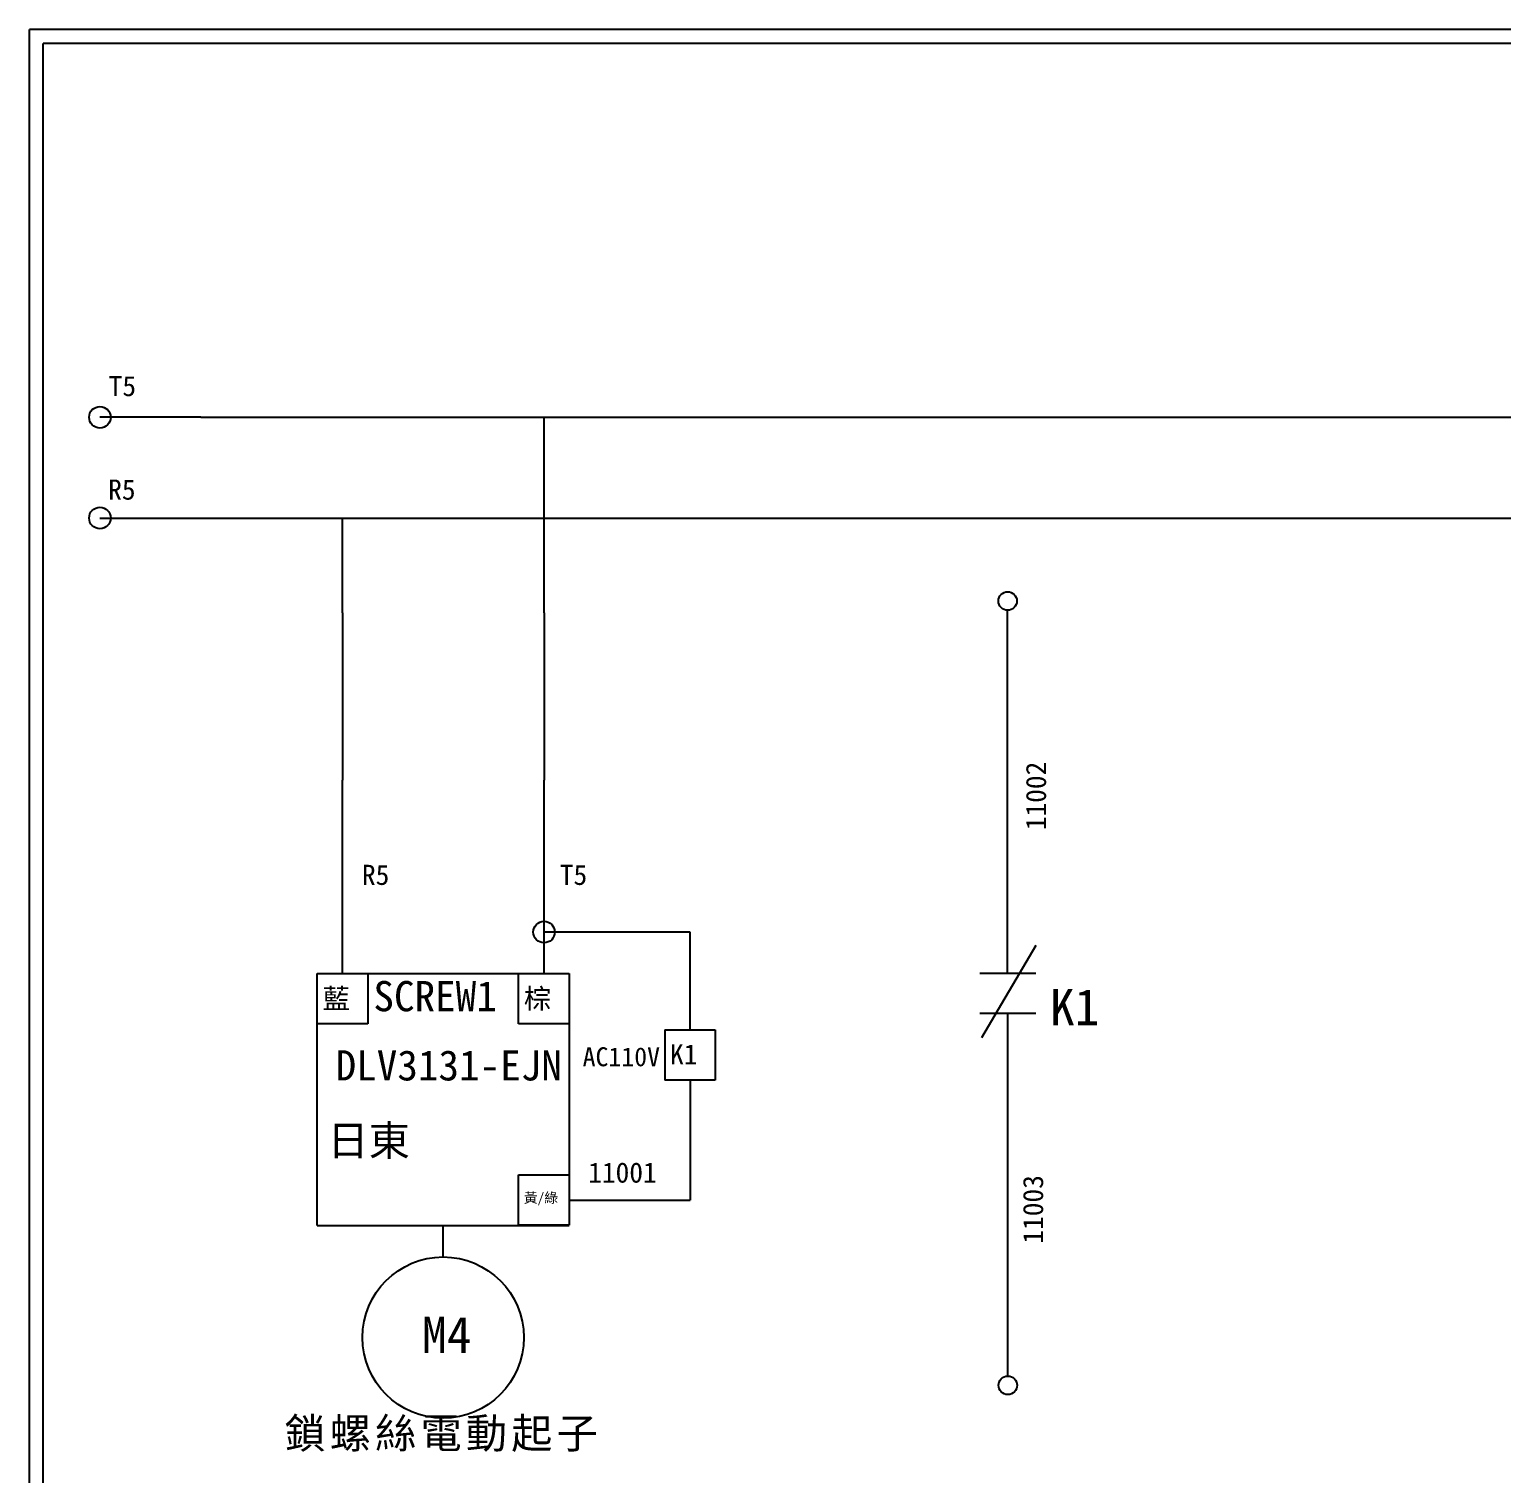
# Model space of a CAD drawing. Extents: x 10 to 326, y -17 to 207.
# Drawn here: x 10 to 156.2, y 63.5 to 207 of the extents above; entities that cross this region are included whole.
import ezdxf

# ---------------------------------------------------------------- set-up
doc = ezdxf.new("R2010")
doc.units = 0
doc.layers.get('0').update_dxf_attribs({"linetype": 'CONTINUOUS'})
doc.layers.add('圖框層', color=7, linetype='CONTINUOUS')
doc.layers.add('標尺寸層', color=3, linetype='CONTINUOUS')
doc.styles.add('STSL', font='kaiu.ttf')
doc.styles.add('標楷體', font='kaiu.ttf')

msp = doc.modelspace()

# ---------------------------------------------------------------- linework, layer by layer
at = {"color": 7}
for p, q in [((107.06, 113.29), (107.06, 149.31)), ((107.08, 73.3), (107.08, 109.32))]:
    msp.add_line(p, q, dxfattribs=at)
for centre, radius in [((16.99, 168.47), 1.07), ((16.99, 158.47), 1.07), ((61.06, 117.37), 1.07), ((51.05, 77.12), 8)]:
    msp.add_circle(centre, radius, dxfattribs=at)
at = {"layer": '圖框層', "color": 7}
for p, q in [((325.7, 206.97), (10, 206.97)), ((10, -17.4), (10, 206.97)), ((324.33, 205.59), (11.37, 205.59)), ((11.37, -16.02), (11.37, 205.59))]:
    msp.add_line(p, q, dxfattribs=at)
at = {"layer": '標尺寸層', "color": 7}
for p, q in [((26.99, 168.47), (16.99, 168.47)), ((26.99, 168.47), (312.62, 168.47)), ((61.06, 149.07), (61.06, 168.47)), ((16.99, 158.47), (312.62, 158.47)), ((41.06, 149.07), (41.06, 158.47)), ((41.06, 149.07), (41.06, 132.44)), ((61.06, 149.07), (61.06, 132.44)), ((41.06, 113.25), (41.06, 132.44)), ((61.06, 113.25), (61.06, 132.44)), ((75.55, 117.37), (61.06, 117.37)), ((75.55, 107.66), (75.55, 117.37)), ((109.85, 116.04), (104.47, 106.87)), ((38.56, 88.25), (38.56, 113.25)), ((38.56, 113.25), (63.54, 113.25)), ((38.56, 113.25), (43.56, 113.25)), ((38.56, 108.25), (38.56, 113.25)), ((43.56, 113.25), (43.56, 108.25)), ((58.54, 113.25), (63.54, 113.25)), ((58.54, 108.25), (58.54, 113.25)), ((63.54, 113.26), (63.54, 88.26)), ((63.54, 113.25), (63.54, 108.25)), ((104.3, 113.29), (109.87, 113.29)), ((43.56, 108.25), (38.56, 108.25)), ((63.54, 108.25), (58.54, 108.25)), ((104.3, 109.32), (109.87, 109.32)), ((73.05, 107.66), (78.05, 107.66)), ((73.05, 107.66), (73.05, 102.66)), ((78.05, 107.66), (78.05, 102.66)), ((78.05, 102.66), (73.05, 102.66)), ((75.55, 102.66), (75.55, 90.76)), ((58.54, 93.26), (63.54, 93.26)), ((58.54, 88.26), (58.54, 93.26)), ((63.54, 93.26), (63.54, 88.26)), ((63.54, 90.76), (75.55, 90.76)), ((38.56, 88.25), (63.54, 88.25)), ((51.05, 85.12), (51.05, 88.25)), ((63.54, 88.26), (58.54, 88.26))]:
    msp.add_line(p, q, dxfattribs=at)
for centre in [(107.06, 150.23), (107.08, 72.38)]:
    msp.add_circle(centre, 0.92, dxfattribs=at)

# ---------------------------------------------------------------- texts
at = {"color": 7, "insert": (51.05, 69.12), "char_height": 3, "width": 33.5839, "attachment_point": 2, "style": '標楷體'}
msp.add_mtext('{\\T1.1;鎖螺絲電動起子}', dxfattribs=at)
at = {"layer": '圖框層', "color": 7, "style": 'STSL'}
for s, height, p in [('T5', 2, (17.86, 170.57)), ('R5', 2, (17.81, 160.29)), ('R5', 2, (42.99, 122.05)), ('T5', 2, (62.62, 122.05)), ('SCREW1', 3, (44.13, 109.51)), ('藍', 2, (39.07, 109.76)), ('棕', 2, (59.05, 109.76)), ('K1', 3.6, (111.26, 108.12)), ('DLV3131-EJN', 3, (40.38, 102.64)), ('AC110V', 1.881, (64.89, 104.05)), ('K1', 2, (73.56, 104.23)), ('日東', 3, (39.57, 95.18)), ('11001', 2, (65.44, 92.5)), ('黃/綠', 1, (59.05, 90.5)), ('M4', 3.6, (48.96, 75.6))]:
    msp.add_text(s, height=height, dxfattribs=at).set_placement(p)
for s, p in [('11002', (110.87, 127.48)), ('11003', (110.58, 86.44))]:
    msp.add_text(s, height=2, rotation=90, dxfattribs=at).set_placement(p)

doc.saveas('drawing.dxf')
